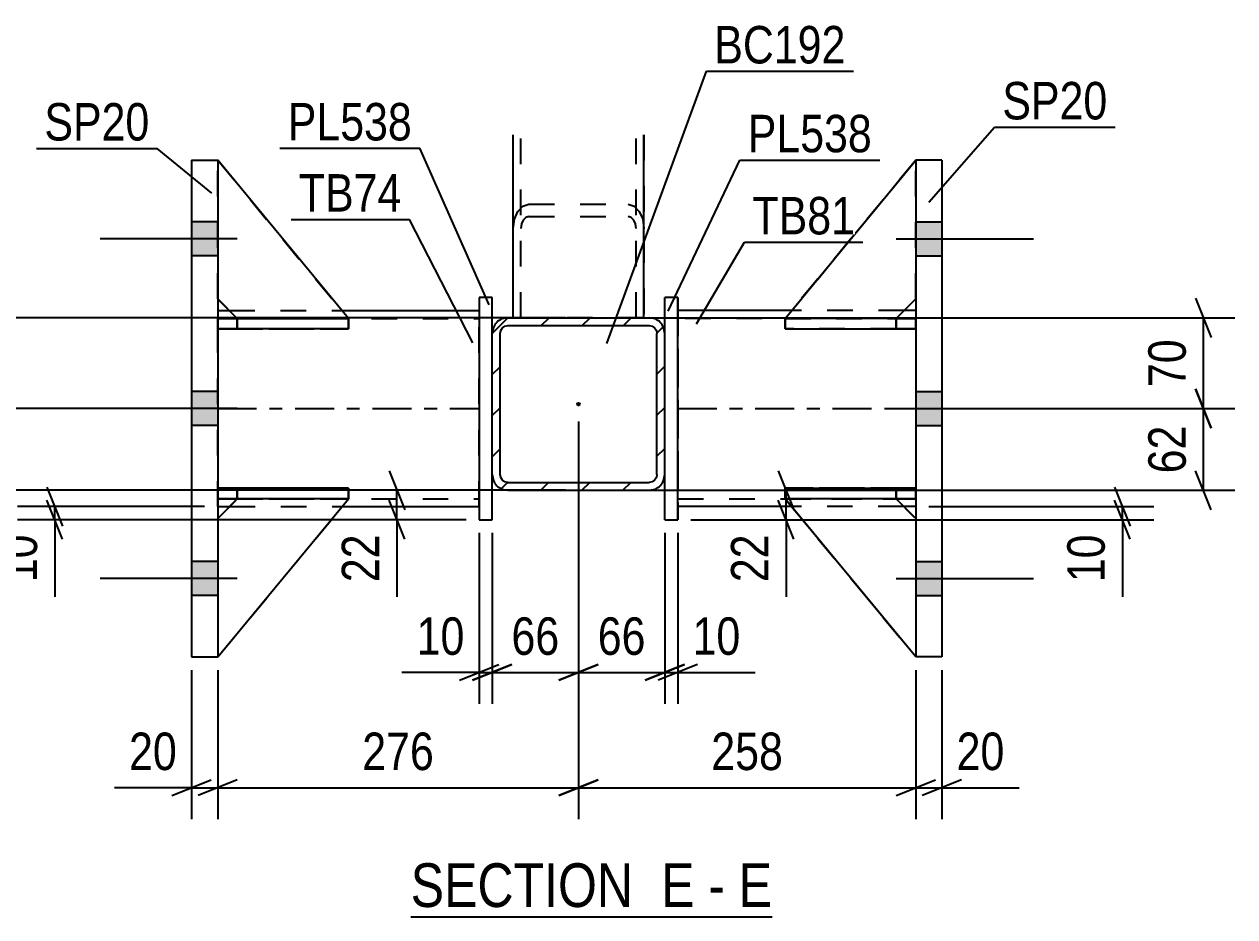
# Model space of a CAD drawing. Header units: millimetres. Extents: x 0 to 841, y 0 to 594.
# Drawn here: x 169.9 to 262.5, y 109.2 to 177.5 of the extents above; entities that cross this region are included whole.
import ezdxf

# ---------------------------------------------------------------- set-up
doc = ezdxf.new("R2010")
doc.units = ezdxf.units.MM
doc.linetypes.add('DXK_LINE_DOT2', pattern=[3.9198, 1.9599, -1.9599])
doc.linetypes.add('DXK_LINE_DOT3', pattern=[5.9187, 2.979, -0.9799, 0.9799, -0.9799])
doc.styles.add('Arial Narrow', font='ARIALN.TTF', dxfattribs={"height": 0.2})

# ---------------------------------------------------------------- blocks, each defined once
blk = doc.blocks.new('Unknown-122573991-16 - 6267')
at = {"color": 6, "linetype": 'Continuous'}
blk.add_line((199.428, 109.247), (227.074, 109.247), dxfattribs=at)
at = {"color": 0, "linetype": 'Continuous'}
for points in [[(217.536, 109.997), (217.536, 113.497), (199.428, 113.497), (199.428, 109.997)], [(221.143, 109.997), (221.143, 113.497), (218.586, 113.497), (218.586, 109.997)], [(223.468, 109.997), (223.468, 113.497), (222.193, 113.497), (222.193, 109.997)], [(227.074, 109.997), (227.074, 113.497), (224.518, 113.497), (224.518, 109.997)]]:
    blk.add_wipeout(points, dxfattribs=at)
at = {"color": 7, "linetype": 'Continuous', "style": 'Arial Narrow'}
for s, height, p in [('SECTION ', 3.3405, (199.428, 109.997)), ('E', 3.34, (218.586, 109.997)), ('E', 3.34, (224.518, 109.997)), ('-', 3.34, (222.193, 109.997))]:
    blk.add_text(s, height=height, dxfattribs=at).set_placement(p)
blk = doc.blocks.new('Part-122573991-6396 - 6267')
at = {"color": 2, "linetype": 'Continuous'}
for p, q in [((228.065, 142.026), (238.065, 142.026)), ((228.065, 142.026), (228.065, 141.226)), ((238.065, 142.026), (238.065, 142.026)), ((238.065, 141.226), (238.065, 142.026)), ((238.065, 141.226), (228.065, 141.226))]:
    blk.add_line(p, q, dxfattribs=at)
at = {"color": 7, "linetype": 'DXK_LINE_DOT2'}
for p, q in [((236.565, 142.026), (228.065, 142.026)), ((238.065, 142.026), (236.565, 142.026)), ((236.565, 142.026), (236.565, 141.226)), ((238.065, 142.026), (238.065, 142.026)), ((228.065, 141.226), (236.565, 141.226)), ((236.565, 141.226), (238.065, 141.226))]:
    blk.add_line(p, q, dxfattribs=at)
blk = doc.blocks.new('Part-122573991-6332 - 6267')
at = {"color": 7, "linetype": 'DXK_LINE_DOT2'}
for p, q in [((207.265, 155.075), (207.265, 169.075)), ((207.865, 155.075), (207.865, 169.075)), ((216.665, 155.075), (216.665, 169.075)), ((217.265, 169.075), (217.265, 155.075)), ((217.265, 155.075), (207.265, 155.075))]:
    blk.add_line(p, q, dxfattribs=at)
blk = doc.blocks.new('Bolt-122573991-6338 - 6267')
at = {"linetype": 'Continuous'}
for points in [[(184.665, 159.825), (184.665, 162.425), (182.665, 162.425), (182.665, 159.825)], [(184.665, 159.825), (184.665, 162.425), (182.665, 162.425), (182.665, 159.825)], [(184.665, 159.825), (184.665, 162.425), (182.665, 162.425), (182.665, 159.825)], [(184.665, 146.825), (184.665, 149.425), (182.665, 149.425), (182.665, 146.825)], [(184.665, 146.825), (184.665, 149.425), (182.665, 149.425), (182.665, 146.825)], [(184.665, 133.825), (184.665, 136.425), (182.665, 136.425), (182.665, 133.825)], [(184.665, 133.825), (184.665, 136.425), (182.665, 136.425), (182.665, 133.825)], [(184.665, 133.825), (184.665, 136.425), (182.665, 136.425), (182.665, 133.825)]]:
    blk.add_hatch(color=1, dxfattribs=at).paths.add_polyline_path(points)
at = {"color": 1, "linetype": 'Continuous'}
for p, q in [((184.665, 162.425), (182.665, 162.425)), ((184.665, 162.425), (182.665, 162.425)), ((184.665, 162.425), (182.665, 162.425)), ((186.165, 161.125), (175.665, 161.125)), ((186.165, 161.125), (175.665, 161.125)), ((186.165, 161.125), (175.665, 161.125)), ((184.665, 159.825), (182.665, 159.825)), ((184.665, 159.825), (182.665, 159.825)), ((184.665, 159.825), (182.665, 159.825)), ((184.665, 149.425), (182.665, 149.425)), ((184.665, 149.425), (182.665, 149.425)), ((186.165, 148.125), (175.665, 148.125)), ((186.165, 148.125), (175.665, 148.125)), ((184.665, 146.825), (182.665, 146.825)), ((184.665, 146.825), (182.665, 146.825)), ((184.665, 136.425), (182.665, 136.425)), ((184.665, 136.425), (182.665, 136.425)), ((184.665, 136.425), (182.665, 136.425)), ((186.165, 135.125), (175.665, 135.125)), ((186.165, 135.125), (175.665, 135.125)), ((186.165, 135.125), (175.665, 135.125)), ((184.665, 133.825), (182.665, 133.825)), ((184.665, 133.825), (182.665, 133.825)), ((184.665, 133.825), (182.665, 133.825))]:
    blk.add_line(p, q, dxfattribs=at)
blk = doc.blocks.new('Part-122573991-6383 - 6267')
at = {"color": 7, "linetype": 'DXK_LINE_DOT2'}
for p, q in [((184.664, 155.026), (186.164, 155.027)), ((184.665, 155.026), (184.664, 155.026)), ((184.664, 155.026), (184.664, 154.226)), ((194.431, 155.027), (184.665, 155.026)), ((184.665, 155.026), (184.665, 154.226)), ((186.164, 155.027), (194.664, 155.027)), ((186.164, 155.027), (186.164, 154.227)), ((194.664, 155.027), (194.664, 154.227)), ((186.164, 154.227), (184.664, 154.226)), ((184.665, 154.226), (184.664, 154.226)), ((184.665, 154.226), (194.664, 154.227)), ((194.664, 154.227), (186.164, 154.227))]:
    blk.add_line(p, q, dxfattribs=at)
blk = doc.blocks.new('Part-122573991-6349 - 6267')
at = {"color": 2, "linetype": 'Continuous'}
for p, q in [((207.265, 155.075), (207.265, 169.075)), ((217.265, 155.075), (217.265, 169.075))]:
    blk.add_line(p, q, dxfattribs=at)
at = {"color": 7, "linetype": 'DXK_LINE_DOT2'}
for p, q in [((207.865, 155.075), (207.865, 169.075)), ((216.665, 155.075), (216.665, 169.075)), ((207.356, 162.606), (207.616, 163.21)), ((207.616, 163.21), (208.006, 163.613)), ((208.006, 163.613), (208.465, 163.755)), ((208.465, 163.755), (216.065, 163.755)), ((216.065, 163.755), (216.524, 163.613)), ((216.524, 163.613), (216.913, 163.21)), ((216.913, 163.21), (217.174, 162.606)), ((207.265, 161.894), (207.356, 162.606)), ((207.911, 162.25), (207.865, 161.894)), ((208.041, 162.552), (207.911, 162.25)), ((208.235, 162.754), (208.041, 162.552)), ((208.465, 162.824), (208.235, 162.754)), ((208.465, 162.824), (216.065, 162.824)), ((216.295, 162.754), (216.065, 162.824)), ((216.489, 162.552), (216.295, 162.754)), ((216.619, 162.25), (216.489, 162.552)), ((216.665, 161.894), (216.619, 162.25)), ((217.174, 162.606), (217.265, 161.894)), ((207.265, 155.075), (217.265, 155.075))]:
    blk.add_line(p, q, dxfattribs=at)
blk = doc.blocks.new('Bolt-122573991-6361 - 6267')
at = {"linetype": 'Continuous'}
for points in [[(240.065, 159.825), (240.065, 162.425), (238.065, 162.425), (238.065, 159.825)], [(240.065, 159.825), (240.065, 162.425), (238.065, 162.425), (238.065, 159.825)], [(240.065, 159.825), (240.065, 162.425), (238.065, 162.425), (238.065, 159.825)], [(240.065, 146.825), (240.065, 149.425), (238.065, 149.425), (238.065, 146.825)], [(240.065, 146.825), (240.065, 149.425), (238.065, 149.425), (238.065, 146.825)], [(240.065, 133.825), (240.065, 136.425), (238.065, 136.425), (238.065, 133.825)], [(240.065, 133.825), (240.065, 136.425), (238.065, 136.425), (238.065, 133.825)], [(240.065, 133.825), (240.065, 136.425), (238.065, 136.425), (238.065, 133.825)]]:
    blk.add_hatch(color=1, dxfattribs=at).paths.add_polyline_path(points)
at = {"color": 1, "linetype": 'Continuous'}
for p, q in [((238.065, 162.425), (240.065, 162.425)), ((238.065, 162.425), (240.065, 162.425)), ((238.065, 162.425), (240.065, 162.425)), ((236.565, 161.125), (247.065, 161.125)), ((236.565, 161.125), (247.065, 161.125)), ((236.565, 161.125), (247.065, 161.125)), ((238.065, 159.825), (240.065, 159.825)), ((238.065, 159.825), (240.065, 159.825)), ((238.065, 159.825), (240.065, 159.825)), ((238.065, 149.425), (240.065, 149.425)), ((238.065, 149.425), (240.065, 149.425)), ((236.565, 148.125), (247.065, 148.125)), ((236.565, 148.125), (247.065, 148.125)), ((238.065, 146.825), (240.065, 146.825)), ((238.065, 146.825), (240.065, 146.825)), ((238.065, 136.425), (240.065, 136.425)), ((238.065, 136.425), (240.065, 136.425)), ((238.065, 136.425), (240.065, 136.425)), ((236.565, 135.125), (247.065, 135.125)), ((236.565, 135.125), (247.065, 135.125)), ((236.565, 135.125), (247.065, 135.125)), ((238.065, 133.825), (240.065, 133.825)), ((238.065, 133.825), (240.065, 133.825)), ((238.065, 133.825), (240.065, 133.825))]:
    blk.add_line(p, q, dxfattribs=at)
blk = doc.blocks.new('Part-122573991-6382 - 6267')
at = {"color": 2, "linetype": 'Continuous'}
for p, q in [((184.664, 141.226), (184.664, 142.026)), ((194.664, 142.026), (184.664, 142.026)), ((194.664, 141.226), (194.664, 142.026)), ((194.664, 141.226), (184.664, 141.226)), ((184.664, 141.226), (184.664, 141.226))]:
    blk.add_line(p, q, dxfattribs=at)
at = {"color": 7, "linetype": 'DXK_LINE_DOT2'}
for p, q in [((186.164, 142.026), (184.664, 142.026)), ((186.164, 141.226), (186.164, 142.026)), ((194.664, 142.026), (186.164, 142.026)), ((184.664, 141.226), (186.164, 141.226)), ((186.164, 141.226), (194.664, 141.226))]:
    blk.add_line(p, q, dxfattribs=at)
blk = doc.blocks.new('Part-122573991-6384 - 6267')
at = {"color": 7, "linetype": 'DXK_LINE_DOT2'}
for p, q in [((184.664, 142.026), (186.164, 142.027)), ((184.665, 142.026), (184.664, 142.026)), ((184.664, 142.026), (184.664, 141.226)), ((194.664, 142.027), (184.665, 142.026)), ((184.665, 142.026), (184.665, 141.226)), ((186.164, 142.027), (194.664, 142.027)), ((186.164, 142.027), (186.164, 141.227)), ((194.664, 142.027), (194.664, 141.227)), ((186.164, 141.227), (184.664, 141.226)), ((184.665, 141.226), (184.664, 141.226)), ((184.665, 141.226), (194.664, 141.227)), ((194.664, 141.227), (186.164, 141.227))]:
    blk.add_line(p, q, dxfattribs=at)
blk = doc.blocks.new('Part-122573991-6385 - 6267')
at = {"color": 2, "linetype": 'Continuous'}
for p, q in [((184.665, 167.126), (184.665, 167.126)), ((194.665, 155.016), (184.666, 167.125)), ((186.155, 155.026), (184.665, 156.516)), ((193.417, 155.016), (194.665, 155.016)), ((194.665, 155.016), (194.665, 155.016))]:
    blk.add_line(p, q, dxfattribs=at)
at = {"color": 7, "linetype": 'DXK_LINE_DOT2'}
for p, q in [((184.665, 167.126), (194.665, 155.016)), ((184.666, 167.125), (184.665, 167.126)), ((184.665, 156.516), (184.665, 167.126)), ((186.165, 155.016), (184.665, 156.516)), ((186.165, 155.016), (186.155, 155.026)), ((194.665, 155.016), (186.165, 155.016)), ((186.165, 155.016), (186.165, 155.016)), ((186.165, 155.016), (193.417, 155.016))]:
    blk.add_line(p, q, dxfattribs=at)
blk = doc.blocks.new('Part-122573991-6386 - 6267')
at = {"color": 7, "linetype": 'DXK_LINE_DOT2'}
for p, q in [((184.665, 156.516), (184.665, 167.126)), ((184.665, 167.126), (194.665, 155.016)), ((184.665, 167.126), (194.665, 155.016)), ((186.165, 155.016), (184.665, 156.516)), ((186.165, 155.016), (184.665, 156.516)), ((194.665, 155.016), (186.165, 155.016)), ((186.165, 155.016), (186.165, 155.016)), ((186.165, 155.016), (194.665, 155.016)), ((194.665, 155.016), (194.665, 155.016))]:
    blk.add_line(p, q, dxfattribs=at)
blk = doc.blocks.new('Part-122573991-6387 - 6267')
at = {"color": 2, "linetype": 'Continuous'}
for p, q in [((186.165, 141.216), (184.665, 139.716)), ((184.665, 129.126), (194.665, 141.216)), ((194.665, 141.216), (186.165, 141.216)), ((186.165, 141.216), (186.165, 141.216)), ((194.665, 141.216), (194.665, 141.216))]:
    blk.add_line(p, q, dxfattribs=at)
at = {"color": 7, "linetype": 'DXK_LINE_DOT2'}
for p, q in [((184.665, 139.716), (186.165, 141.216)), ((184.665, 129.126), (194.665, 141.216)), ((186.165, 141.216), (194.665, 141.216)), ((184.665, 139.716), (184.665, 129.126))]:
    blk.add_line(p, q, dxfattribs=at)
blk = doc.blocks.new('Part-122573991-6394 - 6267')
at = {"color": 7, "linetype": 'DXK_LINE_DOT2'}
for p, q in [((186.165, 141.216), (184.665, 139.716)), ((184.665, 129.126), (194.665, 141.216)), ((184.665, 139.716), (186.165, 141.216)), ((184.665, 129.126), (194.665, 141.216)), ((194.665, 141.216), (186.165, 141.216)), ((186.165, 141.216), (186.165, 141.216)), ((186.165, 141.216), (194.665, 141.216)), ((194.665, 141.216), (194.665, 141.216)), ((184.665, 139.716), (184.665, 129.126))]:
    blk.add_line(p, q, dxfattribs=at)
blk = doc.blocks.new('Part-122573991-6395 - 6267')
at = {"color": 2, "linetype": 'Continuous'}
for p, q in [((228.073, 155.026), (228.065, 155.026)), ((228.065, 155.026), (228.065, 154.226)), ((238.065, 155.026), (229.312, 155.026)), ((238.065, 155.026), (238.065, 155.026)), ((238.065, 155.026), (238.065, 154.226)), ((228.065, 154.226), (238.065, 154.226))]:
    blk.add_line(p, q, dxfattribs=at)
at = {"color": 7, "linetype": 'DXK_LINE_DOT2'}
for p, q in [((229.312, 155.026), (228.073, 155.026)), ((236.565, 155.026), (228.073, 155.026)), ((236.565, 155.026), (238.065, 155.026)), ((236.565, 155.026), (236.565, 154.226)), ((238.065, 155.026), (238.065, 155.026)), ((228.065, 154.226), (236.565, 154.226)), ((236.565, 154.226), (238.065, 154.226))]:
    blk.add_line(p, q, dxfattribs=at)
blk = doc.blocks.new('Part-122573991-6397 - 6267')
at = {"color": 7, "linetype": 'DXK_LINE_DOT2'}
for p, q in [((228.065, 155.026), (236.565, 155.026)), ((228.065, 154.226), (228.065, 155.026)), ((238.065, 155.026), (228.065, 155.026)), ((236.565, 154.226), (236.565, 155.026)), ((236.565, 155.026), (238.065, 155.026)), ((238.065, 154.226), (238.065, 155.026)), ((238.065, 154.226), (238.065, 155.026)), ((238.065, 155.026), (238.065, 155.026)), ((236.565, 154.226), (228.065, 154.226)), ((228.065, 154.226), (238.065, 154.226)), ((238.065, 154.226), (236.565, 154.226)), ((238.065, 154.226), (238.065, 154.226))]:
    blk.add_line(p, q, dxfattribs=at)
blk = doc.blocks.new('Part-122573991-6398 - 6267')
at = {"color": 7, "linetype": 'DXK_LINE_DOT2'}
for p, q in [((228.065, 142.026), (236.565, 142.026)), ((228.065, 141.226), (228.065, 142.026)), ((238.065, 142.026), (228.065, 142.026)), ((236.565, 141.226), (236.565, 142.026)), ((236.565, 142.026), (238.065, 142.026)), ((238.065, 141.226), (238.065, 142.026)), ((238.065, 141.226), (238.065, 142.026)), ((238.065, 142.026), (238.065, 142.026)), ((236.565, 141.226), (228.065, 141.226)), ((228.065, 141.226), (238.065, 141.226)), ((238.065, 141.226), (236.565, 141.226)), ((238.065, 141.226), (238.065, 141.226))]:
    blk.add_line(p, q, dxfattribs=at)
blk = doc.blocks.new('Part-122573991-6399 - 6267')
at = {"color": 7, "linetype": 'DXK_LINE_DOT2'}
for p, q in [((238.065, 167.126), (228.065, 155.016)), ((238.064, 167.125), (238.065, 167.126)), ((238.065, 156.516), (238.065, 167.126)), ((236.565, 155.016), (238.065, 156.516)), ((236.565, 155.016), (228.065, 155.016)), ((236.565, 155.016), (229.312, 155.016)), ((236.565, 155.016), (236.575, 155.026)), ((236.565, 155.016), (236.565, 155.016))]:
    blk.add_line(p, q, dxfattribs=at)
at = {"color": 2, "linetype": 'Continuous'}
for p, q in [((228.065, 155.016), (238.064, 167.125)), ((238.065, 167.126), (238.065, 167.126)), ((236.575, 155.026), (238.065, 156.516)), ((229.312, 155.016), (228.065, 155.016)), ((228.065, 155.016), (228.065, 155.016))]:
    blk.add_line(p, q, dxfattribs=at)
blk = doc.blocks.new('Part-122573991-6404 - 6267')
at = {"color": 2, "linetype": 'Continuous'}
for p, q in [((228.567, 155.625), (219.865, 155.625)), ((238.065, 155.625), (237.173, 155.625)), ((228.553, 140.625), (219.865, 140.625)), ((238.065, 140.625), (237.155, 140.625))]:
    blk.add_line(p, q, dxfattribs=at)
at = {"color": 7, "linetype": 'DXK_LINE_DOT2'}
for p, q in [((219.865, 155.625), (219.865, 155.625)), ((219.865, 155.625), (219.865, 140.625)), ((219.865, 140.625), (219.865, 155.625)), ((237.173, 155.625), (228.567, 155.625)), ((238.065, 155.625), (238.065, 140.625)), ((219.865, 155.025), (219.865, 155.025)), ((238.065, 155.025), (219.865, 155.025)), ((219.865, 141.225), (219.865, 141.225)), ((219.865, 141.225), (238.065, 141.225)), ((219.865, 140.625), (219.865, 140.625)), ((237.155, 140.625), (228.553, 140.625))]:
    blk.add_line(p, q, dxfattribs=at)
at = {"color": 7, "linetype": 'DXK_LINE_DOT3'}
blk.add_line((219.865, 148.125), (238.065, 148.125), dxfattribs=at)
blk = doc.blocks.new('Part-122573991-6413 - 6267')
at = {"linetype": 'Continuous'}
h = blk.add_hatch(dxfattribs=at)
h.set_pattern_fill('', scale=0.7, style=0, pattern_type=0)
h.set_pattern_definition([(45, (206.865, 155.0754), (-1.57154, 1.57154), [])])
h.paths.add_polyline_path([(217.665, 155.075), (206.865, 155.075), (206.406, 154.984), (206.016, 154.724), (205.756, 154.335), (205.665, 153.875), (205.665, 143.075), (205.756, 142.616), (206.016, 142.227), (206.406, 141.967), (206.865, 141.875), (217.665, 141.875), (218.124, 141.967), (218.513, 142.227), (218.774, 142.616), (218.865, 143.075), (218.865, 153.875), (218.774, 154.335), (218.513, 154.724), (218.124, 154.984)])
h.paths.add_polyline_path([(218.219, 154.105), (218.265, 153.875), (218.265, 143.075), (218.219, 142.846), (218.089, 142.651), (217.895, 142.521), (217.665, 142.475), (206.865, 142.475), (206.635, 142.521), (206.441, 142.651), (206.311, 142.846), (206.265, 143.075), (206.265, 153.875), (206.311, 154.105), (206.441, 154.3), (206.635, 154.43), (206.865, 154.475), (217.665, 154.475), (217.895, 154.43), (218.089, 154.3)])
blk.add_hatch(color=30, dxfattribs=at).paths.add_polyline_path([(212.265, 148.375, -1), (212.265, 148.575, -1)])
at = {"color": 2, "linetype": 'Continuous'}
for p, q in [((206.865, 155.075), (206.406, 154.984)), ((206.865, 155.075), (206.865, 155.075)), ((206.865, 155.075), (217.665, 155.075)), ((217.665, 155.075), (217.665, 155.075)), ((218.124, 154.984), (217.665, 155.075)), ((205.756, 154.335), (205.665, 153.875)), ((205.665, 153.875), (205.665, 153.875)), ((205.665, 143.075), (205.665, 153.875)), ((206.265, 153.875), (206.311, 154.105)), ((206.265, 153.875), (206.265, 153.875)), ((206.265, 143.075), (206.265, 153.875)), ((206.311, 154.105), (206.441, 154.3)), ((206.441, 154.3), (206.635, 154.43)), ((206.635, 154.43), (206.865, 154.475)), ((206.865, 154.475), (206.865, 154.475)), ((206.865, 154.475), (217.665, 154.475)), ((217.665, 154.475), (217.665, 154.475)), ((217.665, 154.475), (217.895, 154.43)), ((217.895, 154.43), (218.089, 154.3)), ((218.089, 154.3), (218.219, 154.105)), ((218.219, 154.105), (218.265, 153.875)), ((218.265, 153.875), (218.265, 153.875)), ((218.265, 143.075), (218.265, 153.875)), ((218.865, 153.875), (218.774, 154.335)), ((218.865, 153.875), (218.865, 153.875)), ((218.865, 143.075), (218.865, 153.875)), ((205.665, 143.075), (205.665, 143.075)), ((205.665, 143.075), (205.756, 142.616)), ((206.265, 143.075), (206.265, 143.075)), ((206.311, 142.846), (206.265, 143.075)), ((206.441, 142.651), (206.311, 142.846)), ((206.635, 142.521), (206.441, 142.651)), ((218.089, 142.651), (217.895, 142.521)), ((218.219, 142.846), (218.089, 142.651)), ((218.265, 143.075), (218.219, 142.846)), ((218.265, 143.075), (218.265, 143.075)), ((218.774, 142.616), (218.865, 143.075)), ((218.865, 143.075), (218.865, 143.075)), ((206.406, 141.967), (206.865, 141.875)), ((206.865, 142.475), (206.635, 142.521)), ((206.865, 142.475), (206.865, 142.475)), ((206.865, 142.475), (217.665, 142.475)), ((206.865, 141.875), (206.865, 141.875)), ((206.865, 141.875), (217.665, 141.875)), ((217.895, 142.521), (217.665, 142.475)), ((217.665, 142.475), (217.665, 142.475)), ((217.665, 141.875), (218.124, 141.967)), ((217.665, 141.875), (217.665, 141.875))]:
    blk.add_line(p, q, dxfattribs=at)
at = {"color": 7, "linetype": 'DXK_LINE_DOT3'}
blk.add_line((212.265, 148.475), (212.265, 148.475), dxfattribs=at)
at = {"color": 30, "linetype": 'DXK_LINE_DOT3'}
blk.add_line((212.265, 148.475), (212.265, 148.475), dxfattribs=at)
at = {"color": 30, "linetype": 'Continuous'}
blk.add_circle((212.265, 148.475), 0.1, dxfattribs=at)
at = {"color": 2, "linetype": 'Continuous'}
for centre, start, end in [((206.865, 153.875), 112.5, 157.5), ((217.665, 153.875), 22.5, 67.5), ((206.865, 143.075), 202.5, 247.5), ((217.665, 143.075), 292.5, 337.5)]:
    blk.add_arc(centre, 1.2, start, end, dxfattribs=at)
blk = doc.blocks.new('Part-122573991-6414 - 6267')
at = {"color": 7, "linetype": 'DXK_LINE_DOT2'}
for p, q in [((238.065, 167.126), (228.065, 155.016)), ((228.065, 155.016), (238.065, 167.126)), ((238.065, 156.516), (238.065, 167.126)), ((236.565, 155.016), (238.065, 156.516)), ((236.565, 155.016), (238.065, 156.516)), ((228.065, 155.016), (236.565, 155.016)), ((228.065, 155.016), (228.065, 155.016)), ((236.565, 155.016), (228.065, 155.016)), ((236.565, 155.016), (236.565, 155.016))]:
    blk.add_line(p, q, dxfattribs=at)
blk = doc.blocks.new('Part-122573991-6415 - 6267')
at = {"color": 2, "linetype": 'Continuous'}
for p, q in [((228.065, 141.216), (228.065, 141.216)), ((236.565, 141.216), (228.065, 141.216)), ((238.065, 129.126), (228.065, 141.216)), ((236.565, 141.216), (236.565, 141.216)), ((236.565, 141.216), (238.065, 139.716))]:
    blk.add_line(p, q, dxfattribs=at)
at = {"color": 7, "linetype": 'DXK_LINE_DOT2'}
for p, q in [((228.065, 141.216), (236.565, 141.216)), ((238.065, 129.126), (228.065, 141.216)), ((236.565, 141.216), (238.065, 139.716)), ((238.065, 139.716), (238.065, 129.126))]:
    blk.add_line(p, q, dxfattribs=at)
blk = doc.blocks.new('Part-122573991-6416 - 6267')
at = {"color": 7, "linetype": 'DXK_LINE_DOT2'}
for p, q in [((228.065, 141.216), (236.565, 141.216)), ((238.065, 129.126), (228.065, 141.216)), ((228.065, 141.216), (228.065, 141.216)), ((236.565, 141.216), (228.065, 141.216)), ((228.065, 141.216), (238.065, 129.126)), ((236.565, 141.216), (238.065, 139.716)), ((236.565, 141.216), (236.565, 141.216)), ((238.065, 139.716), (236.565, 141.216)), ((238.065, 139.716), (238.065, 129.126))]:
    blk.add_line(p, q, dxfattribs=at)
blk = doc.blocks.new('Part-122573991-6421 - 6267')
at = {"color": 2, "linetype": 'Continuous'}
for p, q in [((184.665, 155.625), (185.556, 155.625)), ((194.162, 155.625), (204.665, 155.625)), ((184.665, 140.625), (185.574, 140.625)), ((194.176, 140.625), (204.665, 140.625))]:
    blk.add_line(p, q, dxfattribs=at)
at = {"color": 7, "linetype": 'DXK_LINE_DOT2'}
for p, q in [((184.665, 140.625), (184.665, 155.625)), ((185.556, 155.625), (194.162, 155.625)), ((204.665, 140.625), (204.665, 155.625)), ((184.665, 155.025), (204.665, 155.025)), ((184.665, 141.225), (204.665, 141.225)), ((185.574, 140.625), (194.176, 140.625))]:
    blk.add_line(p, q, dxfattribs=at)
at = {"color": 7, "linetype": 'DXK_LINE_DOT3'}
blk.add_line((184.665, 148.125), (204.665, 148.125), dxfattribs=at)
blk = doc.blocks.new('Part-122573991-6426 - 6267')
at = {"color": 2, "linetype": 'Continuous'}
for p, q in [((205.665, 156.626), (204.665, 156.626)), ((204.665, 156.626), (204.665, 139.626)), ((205.665, 153.875), (205.665, 156.626)), ((205.665, 139.626), (205.665, 143.075)), ((204.665, 139.626), (205.665, 139.626))]:
    blk.add_line(p, q, dxfattribs=at)
at = {"color": 7, "linetype": 'DXK_LINE_DOT2'}
blk.add_line((205.665, 143.075), (205.665, 153.875), dxfattribs=at)
blk = doc.blocks.new('Part-122573991-6431 - 6267')
at = {"color": 2, "linetype": 'Continuous'}
for p, q in [((219.865, 156.626), (218.865, 156.626)), ((218.865, 153.875), (218.865, 156.626)), ((219.865, 139.626), (219.865, 156.626)), ((218.865, 139.626), (218.865, 143.075)), ((218.865, 139.626), (219.865, 139.626))]:
    blk.add_line(p, q, dxfattribs=at)
at = {"color": 7, "linetype": 'DXK_LINE_DOT2'}
for p, q in [((218.865, 139.626), (218.865, 156.626)), ((219.865, 156.626), (219.865, 139.626)), ((218.865, 143.075), (218.865, 153.875))]:
    blk.add_line(p, q, dxfattribs=at)
blk = doc.blocks.new('Part-122573991-6439 - 6267')
at = {"color": 2, "linetype": 'Continuous'}
for p, q in [((182.665, 167.125), (184.665, 167.125)), ((182.665, 167.125), (182.665, 129.125)), ((184.665, 167.125), (184.665, 129.125)), ((182.665, 129.125), (184.665, 129.125))]:
    blk.add_line(p, q, dxfattribs=at)
blk = doc.blocks.new('Part-122573991-6444 - 6267')
at = {"color": 2, "linetype": 'Continuous'}
for p, q in [((240.065, 167.125), (238.065, 167.125)), ((238.065, 167.125), (238.065, 129.125)), ((240.065, 167.125), (240.065, 129.125)), ((240.065, 129.125), (238.065, 129.125))]:
    blk.add_line(p, q, dxfattribs=at)
blk = doc.blocks.new('Part-122573991-6445 - 6267')
at = {"color": 2, "linetype": 'Continuous'}
for p, q in [((184.664, 154.226), (184.664, 155.026)), ((184.664, 155.026), (193.417, 155.026)), ((194.664, 155.026), (194.656, 155.026)), ((194.664, 154.226), (194.664, 155.026)), ((194.664, 154.226), (184.664, 154.226)), ((184.664, 154.226), (184.664, 154.226))]:
    blk.add_line(p, q, dxfattribs=at)
at = {"color": 7, "linetype": 'DXK_LINE_DOT2'}
for p, q in [((186.164, 155.026), (184.664, 155.026)), ((186.164, 154.226), (186.164, 155.026)), ((186.164, 155.026), (194.656, 155.026)), ((184.664, 154.226), (186.164, 154.226)), ((186.164, 154.226), (194.664, 154.226))]:
    blk.add_line(p, q, dxfattribs=at)
blk = doc.blocks.new('StraightDimension-122573991-6560 - 6267')
at = {"color": 7, "linetype": 'Continuous'}
for p, q in [((227.544, 143.375), (228.744, 140.375)), ((213.265, 141.875), (230.544, 141.875)), ((228.144, 139.626), (228.144, 141.875)), ((228.744, 138.126), (227.544, 141.126)), ((220.865, 139.626), (230.544, 139.626)), ((228.144, 139.626), (228.144, 133.72)), ((228.144, 139.626), (228.144, 133.72))]:
    blk.add_line(p, q, dxfattribs=at)
at = {"color": 0}
blk.add_wipeout([(227.394, 139.101), (223.194, 139.101), (223.194, 134.245), (227.394, 134.245)], dxfattribs=at)
at = {"color": 3, "style": 'Arial Narrow'}
blk.add_text('22', height=2.8633, rotation=90.00021, dxfattribs=at).set_placement((226.794, 134.845))
blk = doc.blocks.new('StraightDimension-122573991-6581 - 6267')
at = {"color": 7, "linetype": 'Continuous'}
for p, q in [((212.265, 147.128), (212.265, 125.539)), ((205.665, 138.626), (205.665, 125.539)), ((204.165, 127.339), (207.165, 128.539)), ((205.665, 127.939), (212.265, 127.939)), ((213.765, 128.539), (210.765, 127.339))]:
    blk.add_line(p, q, dxfattribs=at)
at = {"color": 0}
blk.add_wipeout([(211.393, 128.689), (211.393, 132.889), (206.537, 132.889), (206.537, 128.689)], dxfattribs=at)
at = {"color": 3, "style": 'Arial Narrow'}
blk.add_text('66', height=2.8633, dxfattribs=at).set_placement((207.137, 129.289))
blk = doc.blocks.new('StraightDimension-122573991-6453 - 6267')
at = {"color": 7, "linetype": 'Continuous'}
for p, q in [((259.468, 156.575), (260.668, 153.575)), ((213.265, 155.075), (262.468, 155.075)), ((260.068, 148.125), (260.068, 155.075)), ((260.668, 146.625), (259.468, 149.625)), ((245.565, 148.125), (262.468, 148.125))]:
    blk.add_line(p, q, dxfattribs=at)
at = {"color": 0}
blk.add_wipeout([(259.318, 154.028), (255.118, 154.028), (255.118, 149.172), (259.318, 149.172)], dxfattribs=at)
at = {"color": 3, "style": 'Arial Narrow'}
blk.add_text('70', height=2.8633, rotation=90.00021, dxfattribs=at).set_placement((258.718, 149.772))
blk = doc.blocks.new('StraightDimension-122573991-6527 - 6267')
at = {"color": 7, "linetype": 'Continuous'}
for p, q in [((253.268, 142.125), (254.468, 139.125)), ((254.468, 138.126), (253.268, 141.126)), ((239.065, 140.625), (256.268, 140.625)), ((253.868, 139.626), (253.868, 140.625)), ((220.865, 139.626), (256.268, 139.626)), ((253.868, 139.626), (253.868, 133.72)), ((253.868, 139.626), (253.868, 133.72))]:
    blk.add_line(p, q, dxfattribs=at)
at = {"color": 0}
blk.add_wipeout([(253.118, 139.101), (248.918, 139.101), (248.918, 134.245), (253.118, 134.245)], dxfattribs=at)
at = {"color": 3, "style": 'Arial Narrow'}
blk.add_text('10', height=2.8633, rotation=90.00021, dxfattribs=at).set_placement((252.518, 134.845))
blk = doc.blocks.new('StraightDimension-122573991-6593 - 6267')
at = {"color": 7, "linetype": 'Continuous'}
for p, q in [((212.265, 147.128), (212.265, 125.539)), ((218.865, 138.626), (218.865, 125.539)), ((210.765, 127.339), (213.765, 128.539)), ((212.265, 127.939), (218.865, 127.939)), ((220.365, 128.539), (217.365, 127.339))]:
    blk.add_line(p, q, dxfattribs=at)
at = {"color": 0}
blk.add_wipeout([(217.993, 128.689), (217.993, 132.889), (213.137, 132.889), (213.137, 128.689)], dxfattribs=at)
at = {"color": 3, "style": 'Arial Narrow'}
blk.add_text('66', height=2.8633, dxfattribs=at).set_placement((213.737, 129.289))
blk = doc.blocks.new('StraightDimension-122573991-6605 - 6267')
at = {"color": 7, "linetype": 'Continuous'}
for p, q in [((218.865, 138.626), (218.865, 125.539)), ((219.865, 138.626), (219.865, 125.539)), ((217.365, 127.339), (220.365, 128.539)), ((221.365, 128.539), (218.365, 127.339)), ((218.865, 127.939), (219.865, 127.939)), ((219.865, 127.939), (225.771, 127.939)), ((219.865, 127.939), (225.771, 127.939))]:
    blk.add_line(p, q, dxfattribs=at)
at = {"color": 0}
blk.add_wipeout([(225.246, 128.689), (225.246, 132.889), (220.39, 132.889), (220.39, 128.689)], dxfattribs=at)
at = {"color": 3, "style": 'Arial Narrow'}
blk.add_text('10', height=2.8633, dxfattribs=at).set_placement((220.99, 129.289))
blk = doc.blocks.new('StraightDimension-122573991-6549 - 6267')
at = {"color": 7, "linetype": 'Continuous'}
for p, q in [((197.768, 143.375), (198.968, 140.375)), ((211.265, 141.875), (195.518, 141.875)), ((198.368, 139.626), (198.368, 141.875)), ((198.968, 138.126), (197.768, 141.126)), ((203.665, 139.626), (195.518, 139.626)), ((198.368, 139.626), (198.368, 133.72)), ((198.368, 139.626), (198.368, 133.72))]:
    blk.add_line(p, q, dxfattribs=at)
at = {"color": 0}
blk.add_wipeout([(197.618, 139.101), (193.418, 139.101), (193.418, 134.245), (197.618, 134.245)], dxfattribs=at)
at = {"color": 3, "style": 'Arial Narrow'}
blk.add_text('22', height=2.8633, rotation=90.00021, dxfattribs=at).set_placement((197.018, 134.845))
blk = doc.blocks.new('StraightDimension-122573991-6632 - 6267')
at = {"color": 7, "linetype": 'Continuous'}
for p, q in [((212.265, 147.128), (212.265, 116.725)), ((184.665, 128.126), (184.665, 116.725)), ((186.165, 119.725), (183.165, 118.525)), ((210.765, 118.525), (213.765, 119.725)), ((184.665, 119.125), (212.265, 119.125))]:
    blk.add_line(p, q, dxfattribs=at)
at = {"color": 0}
blk.add_wipeout([(201.807, 119.875), (201.807, 124.075), (195.123, 124.075), (195.123, 119.875)], dxfattribs=at)
at = {"color": 3, "style": 'Arial Narrow'}
blk.add_text('276', height=2.8633, dxfattribs=at).set_placement((195.723, 120.475))
blk = doc.blocks.new('StraightDimension-122573991-6508 - 6267')
at = {"color": 7, "linetype": 'Continuous'}
for p, q in [((167.784, 149.625), (168.984, 146.625)), ((177.165, 148.125), (165.534, 148.125)), ((168.384, 141.875), (168.384, 148.125)), ((168.984, 140.375), (167.784, 143.375)), ((211.265, 141.875), (165.534, 141.875))]:
    blk.add_line(p, q, dxfattribs=at)
at = {"color": 0}
blk.add_wipeout([(167.634, 147.428), (163.434, 147.428), (163.434, 142.572), (167.634, 142.572)], dxfattribs=at)
at = {"color": 3, "style": 'Arial Narrow'}
blk.add_text('62', height=2.8633, rotation=90.00021, dxfattribs=at).set_placement((167.034, 143.172))
blk = doc.blocks.new('StraightDimension-122573991-6668 - 6267')
at = {"color": 7, "linetype": 'Continuous'}
for p, q in [((238.065, 128.126), (238.065, 116.725)), ((240.065, 128.125), (240.065, 116.725)), ((236.565, 118.525), (239.565, 119.725)), ((241.565, 119.725), (238.565, 118.525)), ((238.065, 119.125), (240.065, 119.125)), ((240.065, 119.125), (245.971, 119.125)), ((240.065, 119.125), (245.971, 119.125))]:
    blk.add_line(p, q, dxfattribs=at)
at = {"color": 0}
blk.add_wipeout([(245.446, 119.875), (245.446, 124.075), (240.59, 124.075), (240.59, 119.875)], dxfattribs=at)
at = {"color": 3, "style": 'Arial Narrow'}
blk.add_text('20', height=2.8633, dxfattribs=at).set_placement((241.19, 120.475))
blk = doc.blocks.new('StraightDimension-122573991-6471 - 6267')
at = {"color": 7, "linetype": 'Continuous'}
for p, q in [((259.468, 149.625), (260.668, 146.625)), ((245.565, 148.125), (262.468, 148.125)), ((260.068, 141.875), (260.068, 148.125)), ((260.668, 140.375), (259.468, 143.375)), ((213.265, 141.875), (262.468, 141.875))]:
    blk.add_line(p, q, dxfattribs=at)
at = {"color": 0}
blk.add_wipeout([(259.318, 147.428), (255.118, 147.428), (255.118, 142.572), (259.318, 142.572)], dxfattribs=at)
at = {"color": 3, "style": 'Arial Narrow'}
blk.add_text('62', height=2.8633, rotation=90.00021, dxfattribs=at).set_placement((258.718, 143.172))
blk = doc.blocks.new('StraightDimension-122573991-6489 - 6267')
at = {"color": 7, "linetype": 'Continuous'}
for p, q in [((167.784, 156.575), (168.984, 153.575)), ((211.265, 155.075), (165.534, 155.075)), ((168.384, 148.125), (168.384, 155.075)), ((168.984, 146.625), (167.784, 149.625)), ((177.165, 148.125), (165.534, 148.125))]:
    blk.add_line(p, q, dxfattribs=at)
at = {"color": 0}
blk.add_wipeout([(167.634, 154.028), (163.434, 154.028), (163.434, 149.172), (167.634, 149.172)], dxfattribs=at)
at = {"color": 3, "style": 'Arial Narrow'}
blk.add_text('70', height=2.8633, rotation=90.00021, dxfattribs=at).set_placement((167.034, 149.772))
blk = doc.blocks.new('StraightDimension-122573991-6538 - 6267')
at = {"color": 7, "linetype": 'Continuous'}
for p, q in [((171.595, 142.125), (172.795, 139.125)), ((172.795, 138.126), (171.595, 141.126)), ((183.665, 140.625), (169.345, 140.625)), ((172.195, 139.626), (172.195, 140.625)), ((203.665, 139.626), (169.345, 139.626)), ((172.195, 139.626), (172.195, 133.72)), ((172.195, 139.626), (172.195, 133.72))]:
    blk.add_line(p, q, dxfattribs=at)
at = {"color": 0}
blk.add_wipeout([(171.445, 139.101), (167.245, 139.101), (167.245, 134.245), (171.445, 134.245)], dxfattribs=at)
at = {"color": 3, "style": 'Arial Narrow'}
blk.add_text('10', height=2.8633, rotation=90.00021, dxfattribs=at).set_placement((170.845, 134.845))
blk = doc.blocks.new('StraightDimension-122573991-6571 - 6267')
at = {"color": 7, "linetype": 'Continuous'}
for p, q in [((204.665, 138.626), (204.665, 125.539)), ((205.665, 138.626), (205.665, 125.539)), ((204.665, 127.939), (198.759, 127.939)), ((204.665, 127.939), (198.759, 127.939)), ((203.165, 127.339), (206.165, 128.539)), ((207.165, 128.539), (204.165, 127.339)), ((204.665, 127.939), (205.665, 127.939))]:
    blk.add_line(p, q, dxfattribs=at)
at = {"color": 0}
blk.add_wipeout([(204.14, 128.689), (204.14, 132.889), (199.284, 132.889), (199.284, 128.689)], dxfattribs=at)
at = {"color": 3, "style": 'Arial Narrow'}
blk.add_text('10', height=2.8633, dxfattribs=at).set_placement((199.884, 129.289))
blk = doc.blocks.new('StraightDimension-122573991-6616 - 6267')
at = {"color": 7, "linetype": 'Continuous'}
for p, q in [((182.665, 128.125), (182.665, 116.725)), ((184.665, 128.126), (184.665, 116.725)), ((181.165, 118.525), (184.165, 119.725)), ((186.165, 119.725), (183.165, 118.525)), ((182.665, 119.125), (176.759, 119.125)), ((182.665, 119.125), (176.759, 119.125)), ((182.665, 119.125), (184.665, 119.125))]:
    blk.add_line(p, q, dxfattribs=at)
at = {"color": 0}
blk.add_wipeout([(182.14, 119.875), (182.14, 124.075), (177.284, 124.075), (177.284, 119.875)], dxfattribs=at)
at = {"color": 3, "style": 'Arial Narrow'}
blk.add_text('20', height=2.8633, dxfattribs=at).set_placement((177.884, 120.475))
blk = doc.blocks.new('StraightDimension-122573991-6650 - 6267')
at = {"color": 7, "linetype": 'Continuous'}
for p, q in [((212.265, 147.128), (212.265, 116.725)), ((238.065, 128.126), (238.065, 116.725)), ((213.765, 119.725), (210.765, 118.525)), ((236.565, 118.525), (239.565, 119.725)), ((212.265, 119.125), (238.065, 119.125))]:
    blk.add_line(p, q, dxfattribs=at)
at = {"color": 0}
blk.add_wipeout([(228.507, 119.875), (228.507, 124.075), (221.823, 124.075), (221.823, 119.875)], dxfattribs=at)
at = {"color": 3, "style": 'Arial Narrow'}
blk.add_text('258', height=2.8633, dxfattribs=at).set_placement((222.423, 120.475))
blk = doc.blocks.new('Mark-122573991-6409 - 6267')
at = {"color": 30, "linetype": 'Continuous'}
for p, q in [((214.426, 153.117), (222.052, 173.932)), ((222.052, 173.932), (233.301, 173.932))]:
    blk.add_line(p, q, dxfattribs=at)
at = {"color": 0}
blk.add_wipeout([(232.701, 174.532), (232.701, 177.532), (222.652, 177.532), (222.652, 174.532)], dxfattribs=at)
blk.add_wipeout([(232.701, 174.532), (232.701, 177.532), (222.652, 177.532), (222.652, 174.532)], dxfattribs=at)
at = {"color": 3, "style": 'Arial Narrow'}
blk.add_text('BC192', height=2.8633, dxfattribs=at).set_placement((222.652, 174.532))
blk = doc.blocks.new('Mark-122573991-6400 - 6267')
at = {"color": 30, "linetype": 'Continuous'}
for p, q in [((221.29, 154.611), (224.972, 160.854)), ((224.972, 160.854), (234.026, 160.854))]:
    blk.add_line(p, q, dxfattribs=at)
at = {"color": 0}
blk.add_wipeout([(233.426, 161.454), (233.426, 164.454), (225.572, 164.454), (225.572, 161.454)], dxfattribs=at)
blk.add_wipeout([(233.426, 161.454), (233.426, 164.454), (225.572, 164.454), (225.572, 161.454)], dxfattribs=at)
at = {"color": 3, "style": 'Arial Narrow'}
blk.add_text('TB81', height=2.8633, dxfattribs=at).set_placement((225.572, 161.454))
blk = doc.blocks.new('Mark-122573991-6417 - 6267')
at = {"color": 30, "linetype": 'Continuous'}
for p in [(190.271, 162.597), (204.188, 153.166)]:
    blk.add_line(p, (199.325, 162.597), dxfattribs=at)
at = {"color": 0}
blk.add_wipeout([(198.725, 163.197), (198.725, 166.197), (190.871, 166.197), (190.871, 163.197)], dxfattribs=at)
blk.add_wipeout([(198.725, 163.197), (198.725, 166.197), (190.871, 166.197), (190.871, 163.197)], dxfattribs=at)
at = {"color": 3, "style": 'Arial Narrow'}
blk.add_text('TB74', height=2.8633, dxfattribs=at).set_placement((190.871, 163.197))
blk = doc.blocks.new('Mark-122573991-6422 - 6267')
at = {"color": 30, "linetype": 'Continuous'}
for p in [(189.424, 168.04), (205.422, 156.059)]:
    blk.add_line(p, (200.127, 168.04), dxfattribs=at)
at = {"color": 0}
blk.add_wipeout([(199.527, 168.64), (199.527, 171.64), (190.024, 171.64), (190.024, 168.64)], dxfattribs=at)
blk.add_wipeout([(199.527, 168.64), (199.527, 171.64), (190.024, 171.64), (190.024, 168.64)], dxfattribs=at)
at = {"color": 3, "style": 'Arial Narrow'}
blk.add_text('PL538', height=2.8633, dxfattribs=at).set_placement((190.024, 168.64))
blk = doc.blocks.new('Mark-122573991-6427 - 6267')
at = {"color": 30, "linetype": 'Continuous'}
for p, q in [((219.127, 155.569), (224.613, 167.136)), ((224.613, 167.136), (235.317, 167.136))]:
    blk.add_line(p, q, dxfattribs=at)
at = {"color": 0}
blk.add_wipeout([(234.717, 167.736), (234.717, 170.736), (225.213, 170.736), (225.213, 167.736)], dxfattribs=at)
blk.add_wipeout([(234.717, 167.736), (234.717, 170.736), (225.213, 170.736), (225.213, 167.736)], dxfattribs=at)
at = {"color": 3, "style": 'Arial Narrow'}
blk.add_text('PL538', height=2.8633, dxfattribs=at).set_placement((225.213, 167.736))
blk = doc.blocks.new('Mark-122573991-6435 - 6267')
at = {"color": 30, "linetype": 'Continuous'}
for p in [(170.806, 168.033), (184.205, 164.604)]:
    blk.add_line(p, (180.045, 168.033), dxfattribs=at)
at = {"color": 0}
blk.add_wipeout([(179.445, 168.633), (179.445, 171.633), (171.406, 171.633), (171.406, 168.633)], dxfattribs=at)
blk.add_wipeout([(179.445, 168.633), (179.445, 171.633), (171.406, 171.633), (171.406, 168.633)], dxfattribs=at)
at = {"color": 3, "style": 'Arial Narrow'}
blk.add_text('SP20', height=2.8633, dxfattribs=at).set_placement((171.406, 168.633))
blk = doc.blocks.new('Mark-122573991-6440 - 6267')
at = {"color": 30, "linetype": 'Continuous'}
for p, q in [((239.065, 163.921), (244.088, 169.65)), ((244.088, 169.65), (253.327, 169.65))]:
    blk.add_line(p, q, dxfattribs=at)
at = {"color": 0}
blk.add_wipeout([(252.727, 170.25), (252.727, 173.25), (244.688, 173.25), (244.688, 170.25)], dxfattribs=at)
blk.add_wipeout([(252.727, 170.25), (252.727, 173.25), (244.688, 173.25), (244.688, 170.25)], dxfattribs=at)
at = {"color": 3, "style": 'Arial Narrow'}
blk.add_text('SP20', height=2.8633, dxfattribs=at).set_placement((244.688, 170.25))

msp = doc.modelspace()

# ---------------------------------------------------------------- block references
for name in ['Part-122573991-6332 - 6267', 'Part-122573991-6349 - 6267', 'Part-122573991-6439 - 6267', 'Part-122573991-6385 - 6267', 'Part-122573991-6386 - 6267', 'Part-122573991-6399 - 6267', 'Part-122573991-6414 - 6267', 'Part-122573991-6444 - 6267', 'Bolt-122573991-6338 - 6267', 'Bolt-122573991-6361 - 6267', 'Part-122573991-6426 - 6267', 'Part-122573991-6431 - 6267', 'Part-122573991-6421 - 6267', 'Part-122573991-6404 - 6267', 'Part-122573991-6383 - 6267', 'Part-122573991-6445 - 6267', 'Part-122573991-6413 - 6267', 'Part-122573991-6397 - 6267', 'Part-122573991-6395 - 6267', 'Part-122573991-6384 - 6267', 'Part-122573991-6382 - 6267', 'Part-122573991-6398 - 6267', 'Part-122573991-6396 - 6267', 'Part-122573991-6387 - 6267', 'Part-122573991-6394 - 6267', 'Part-122573991-6415 - 6267', 'Part-122573991-6416 - 6267', 'StraightDimension-122573991-6668 - 6267', 'Unknown-122573991-16 - 6267']:
    msp.add_blockref(name, (0, 0))

# ---------------------------------------------------------------- next in the draw order: block references
for name in ['Mark-122573991-6440 - 6267', 'Mark-122573991-6435 - 6267', 'StraightDimension-122573991-6560 - 6267']:
    msp.add_blockref(name, (0, 0))

# ---------------------------------------------------------------- next in the draw order: block references
for name in ['StraightDimension-122573991-6581 - 6267', 'StraightDimension-122573991-6527 - 6267']:
    msp.add_blockref(name, (0, 0))

# ---------------------------------------------------------------- next in the draw order: block references
msp.add_blockref('StraightDimension-122573991-6453 - 6267', (0, 0))

# ---------------------------------------------------------------- next in the draw order: block references
for name in ['Mark-122573991-6409 - 6267', 'StraightDimension-122573991-6593 - 6267']:
    msp.add_blockref(name, (0, 0))

# ---------------------------------------------------------------- next in the draw order: block references
for name in ['Mark-122573991-6400 - 6267', 'StraightDimension-122573991-6549 - 6267', 'StraightDimension-122573991-6605 - 6267']:
    msp.add_blockref(name, (0, 0))

# ---------------------------------------------------------------- next in the draw order: block references
for name in ['Mark-122573991-6427 - 6267', 'StraightDimension-122573991-6632 - 6267']:
    msp.add_blockref(name, (0, 0))

# ---------------------------------------------------------------- next in the draw order: block references
for name in ['StraightDimension-122573991-6508 - 6267', 'StraightDimension-122573991-6471 - 6267', 'StraightDimension-122573991-6616 - 6267']:
    msp.add_blockref(name, (0, 0))

# ---------------------------------------------------------------- next in the draw order: block references
for name in ['StraightDimension-122573991-6489 - 6267', 'StraightDimension-122573991-6538 - 6267']:
    msp.add_blockref(name, (0, 0))

# ---------------------------------------------------------------- next in the draw order: block references
for name in ['Mark-122573991-6417 - 6267', 'StraightDimension-122573991-6650 - 6267', 'StraightDimension-122573991-6571 - 6267']:
    msp.add_blockref(name, (0, 0))

# ---------------------------------------------------------------- next in the draw order: block references
msp.add_blockref('Mark-122573991-6422 - 6267', (0, 0))

doc.saveas('drawing.dxf')
